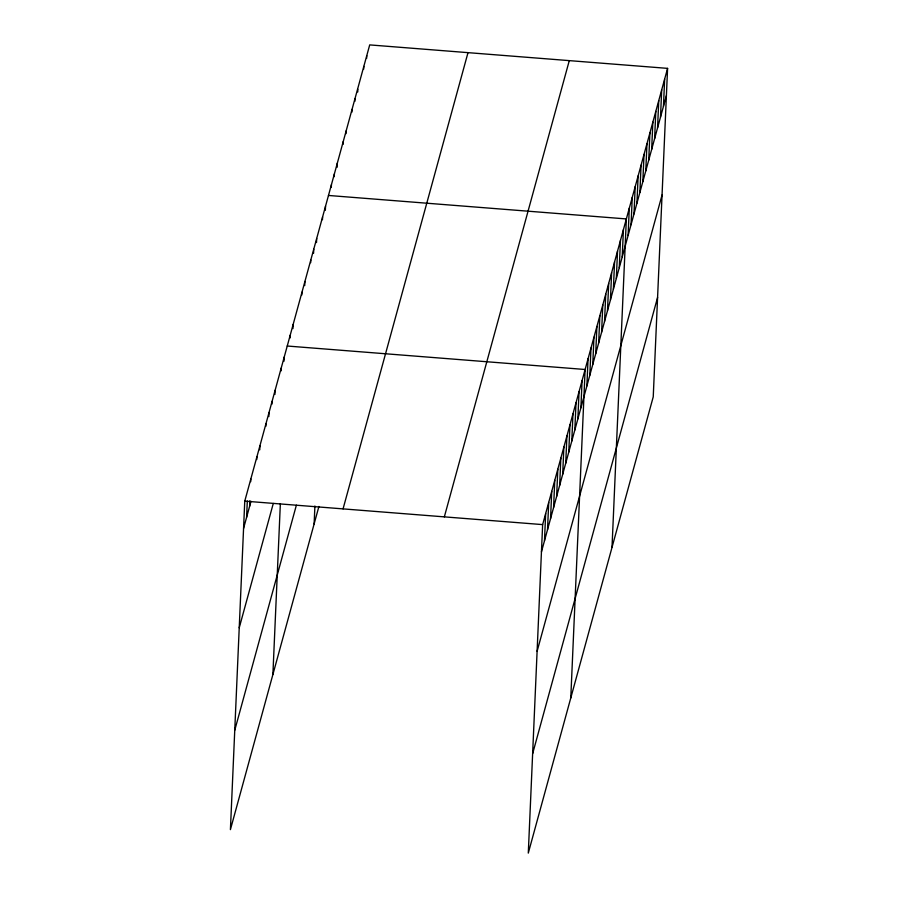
<?xml version="1.0" encoding="UTF-8"?>
<svg xmlns="http://www.w3.org/2000/svg" width="898" height="898" viewBox="0 0 898 898"><rect width="100%" height="100%" fill="white"/><g stroke="black" fill="none" stroke-linecap="round" stroke-linejoin="round"><path stroke-width="1.35" d="M667.584 68.371L542.639 524.612L528.293 853.1L653.239 396.86L667.584 68.371L369.707 44.9L244.761 501.14L230.416 829.629L318.913 506.472M246.602 517.315L247.309 500.961M249.633 506.236L249.869 500.781M250.71 481.71L250.823 478.982M256.772 459.54L256.895 456.824M259.747 449.831L259.926 445.745M265.875 426.303L265.999 423.575M268.85 416.582L269.03 412.496M271.948 404.145L272.06 401.417M274.923 394.424L275.102 390.338M281.052 370.908L281.164 368.18M284.026 361.187L284.206 357.101M272.891 674.51L280.356 503.677M290.065 337.985L290.177 335.268M292.95 328.601L293.13 324.515M301.84 294.971L301.964 292.243M304.725 285.586L304.905 281.489M310.674 262.71L310.798 259.982M313.57 253.315L313.739 249.229M316.511 242.561L316.691 238.475M322.461 219.696L322.584 216.968M325.345 210.3L325.525 206.214M314.132 523.949L314.906 506.001M331.295 187.435L331.418 184.707M334.236 176.682L334.359 173.954M337.132 167.286L337.3 163.2M343.081 144.41L343.193 141.693M346.022 133.656L346.145 130.928M351.915 112.149L352.027 109.421M354.856 101.395L354.979 98.668M357.741 92L357.864 89.284M363.69 69.135L363.813 66.407M366.642 58.381L366.754 55.654M544.48 540.787L545.67 513.533M547.522 529.708L548.712 502.453M550.553 518.629L551.742 491.374M553.583 507.55L554.773 480.295M556.625 496.471L557.815 469.216M559.656 485.391L560.846 458.126M562.687 474.312L563.877 447.047M565.729 463.233L566.919 435.968M568.76 452.143L569.949 424.889M571.79 441.064L572.98 413.81M574.832 429.985L576.022 402.731M577.863 418.906L579.053 391.651M580.894 407.827L582.084 380.572M570.78 697.982L585.126 369.493L287.237 346.022M586.877 385.994L588.067 358.74M589.818 375.241L591.007 347.986M592.77 364.487L593.96 337.233M595.711 353.733L596.901 326.479M598.663 342.98L599.853 315.714M601.604 332.226L602.794 304.961M604.545 321.473L605.735 294.207M607.497 310.719L608.687 283.454M610.438 299.954L611.628 272.7M613.379 289.201L614.569 261.947M616.331 278.447L617.521 251.193M619.272 267.694L620.462 240.44M622.224 256.94L623.414 229.686M612.009 547.421L626.355 218.932L328.466 195.461M628.106 235.433L629.296 208.179M631.058 224.68L632.248 197.425M633.999 213.926L635.189 186.672M636.94 203.173L638.13 175.918M639.892 192.419L641.082 165.165M642.833 181.665L644.023 154.411M645.774 170.912L646.975 143.646M648.726 160.158L649.916 132.893M651.667 149.405L652.857 122.139M654.62 138.651L655.809 111.386M657.56 127.886L658.75 100.632M660.501 117.133L661.691 89.879M663.454 106.379L664.643 79.125M243.571 528.394L250.98 501.309M239.227 627.803L273.284 503.464M234.76 730.22L296.374 505.192M343.058 508.885L468.004 52.645M444.342 516.866L569.287 60.626M541.449 551.866L666.395 95.626M537.116 651.275L662.05 195.034M532.637 753.691L657.583 297.451M244.761 501.14L542.639 524.612"/></g></svg>
